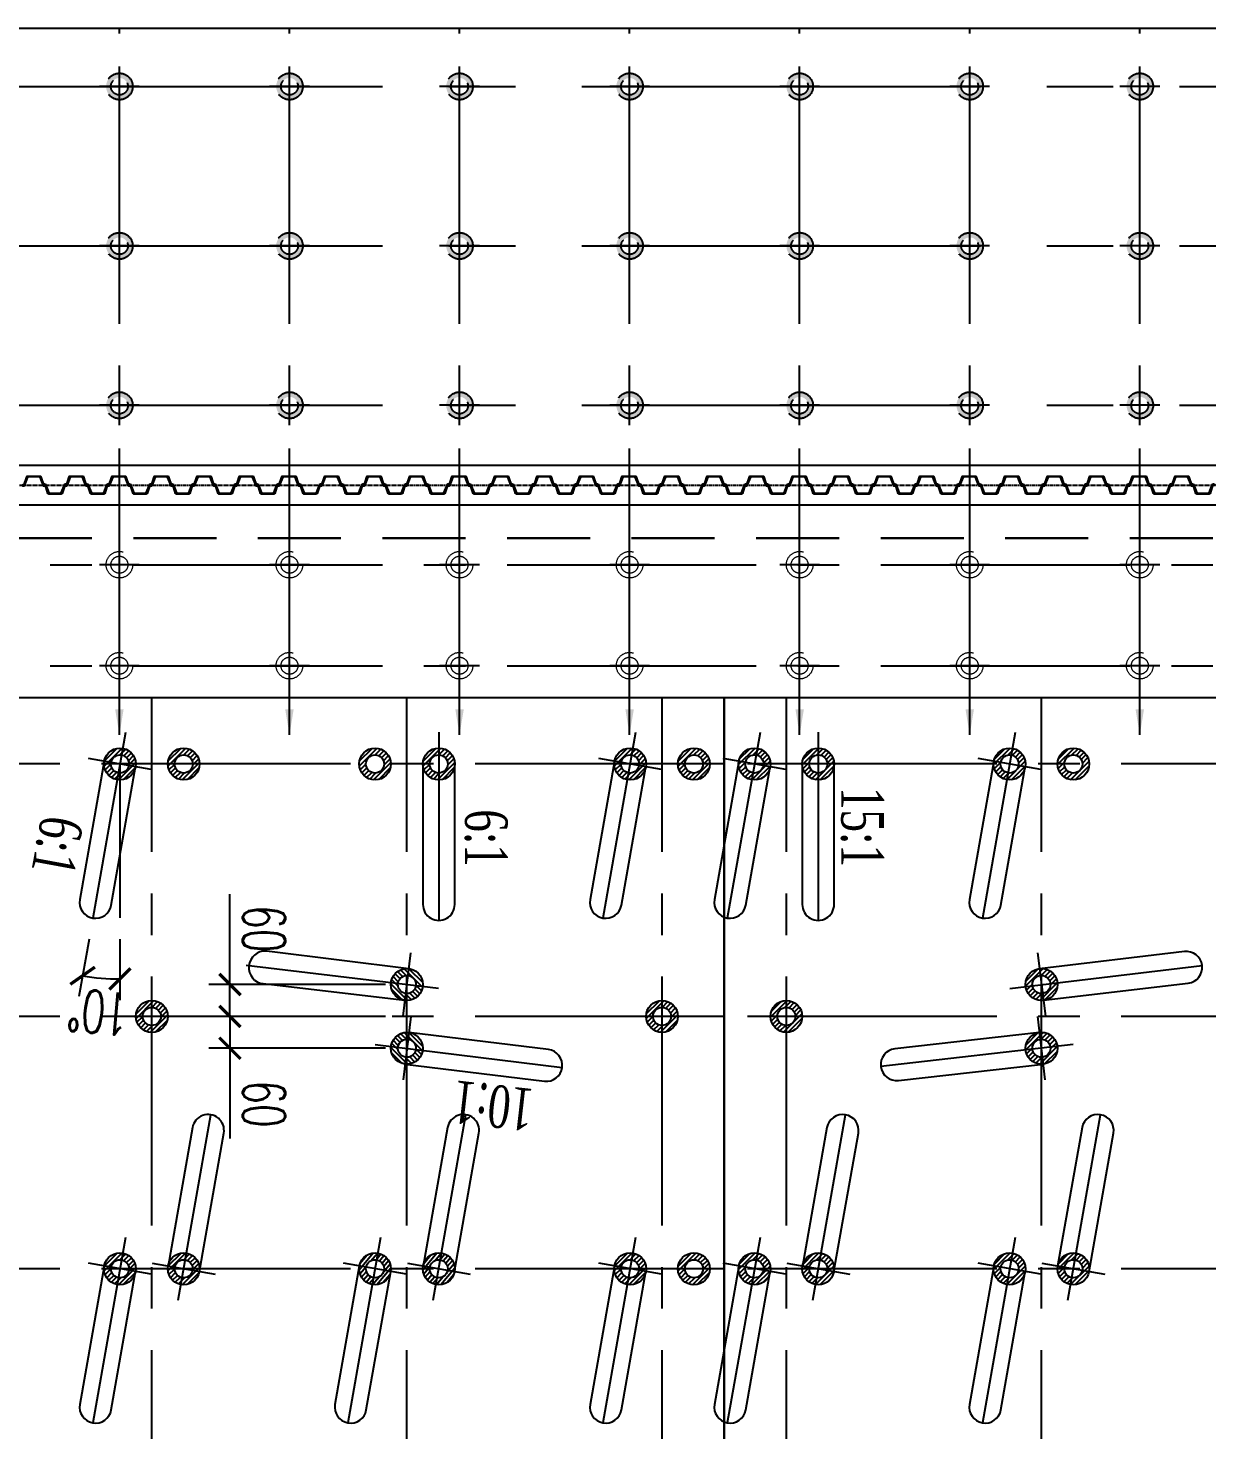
# Model space of a CAD drawing. Extents: x -57534 to 10615, y -13723 to 96319.
# Drawn here: x -18683 to -16465, y 48304 to 50942 of the extents above; entities that cross this region are included whole.
import ezdxf
from ezdxf.enums import TextEntityAlignment as Align

# ---------------------------------------------------------------- set-up
doc = ezdxf.new("R2010")
doc.units = 0
doc.header["$LTSCALE"] = 5
doc.header["$MEASUREMENT"] = 0
for name, pattern in [('CENTER', [2, 1.25, -0.25, 0.25, -0.25]), ('CENTER2', [1.125, 0.75, -0.125, 0.125, -0.125]), ('HIDDEN', [0.375, 0.25, -0.125])]:
    doc.linetypes.add(name, pattern=pattern)
doc.layers.get('0').update_dxf_attribs({"linetype": 'CONTINUOUS'})
doc.layers.get('DEFPOINTS').update_dxf_attribs({"linetype": 'CONTINUOUS'})
for name, color, linetype in [('BORDER', 2, 'CONTINUOUS'), ('CENTER', 9, 'CENTER2'), ('Coc', 2, 'CONTINUOUS'), ('Cochh', 7, 'CONTINUOUS'), ('Cu', 230, 'CONTINUOUS'), ('Dam', 4, 'CONTINUOUS'), ('DIMENSION', 4, 'CONTINUOUS'), ('HATCH', 7, 'CONTINUOUS'), ('PILE-D600', 20, 'CONTINUOUS'), ('STEEL', 1, 'CONTINUOUS'), ('TEXT', 3, 'CONTINUOUS')]:
    doc.layers.add(name, color=color, linetype=linetype)
doc.layers.add('Border k in', color=241, linetype='CONTINUOUS', lineweight=30, plot=False)
doc.layers.add('KHUAT', color=235, linetype='HIDDEN', lineweight=18)
doc.styles.add('DIM', font='romans.shx', dxfattribs={"width": 0.65})
doc.styles.add('THUONG', font='vntimeh.shx', dxfattribs={"width": 0.65})
doc.dimstyles.new('1-400', dxfattribs={"dimscale": 400, "dimtxt": 0.22, "dimasz": 0.12, "dimexe": 0.1, "dimexo": 0.1, "dimgap": 0.08, "dimtad": 1, "dimdec": 0, "dimzin": 0, "dimdsep": 46, "dimtxsty": 'DIM', "dimblk": 'ARCHTICK', "dimcen": 0.15, "dimdle": 0.1, "dimclrd": 4, "dimclre": 7, "dimclrt": 2, "dimaunit": 1, "dimadec": 0, "dimazin": 0, "dimtfac": 1, "dimtdec": 0, "dimtix": 1, "dimtmove": 1, "dimatfit": 3, "dimfxl": 1, "dimtolj": 1, "dimtzin": 0, "dimarcsym": 0})
doc.dimstyles.new('400.Ph', dxfattribs={"dimscale": 400, "dimtxt": 0.2, "dimasz": 0.1, "dimexe": 0.1, "dimexo": 0.1, "dimgap": 0.06, "dimtad": 1, "dimdec": 0, "dimzin": 0, "dimdsep": 46, "dimtxsty": 'DIM', "dimblk": 'ARCHTICK', "dimcen": 0.15, "dimdle": 0.1, "dimclrd": 256, "dimclre": 7, "dimclrt": 6, "dimadec": 0, "dimazin": 0, "dimtfac": 1, "dimtdec": 0, "dimtix": 1, "dimtmove": 0, "dimatfit": 3, "dimfxl": 1, "dimtolj": 1, "dimtzin": 0, "dimarcsym": 0})

# ---------------------------------------------------------------- blocks, each defined once
blk = doc.blocks.new('CocD500_HH')
at = {"layer": 'CENTER', "ltscale": 50}
for p, q in [((0, 37.5), (0, -37.5)), ((-37.5, 0), (37.5, 0))]:
    blk.add_line(p, q, dxfattribs=at)
at = {"layer": 'KHUAT', "ltscale": 100}
for radius in [25, 16]:
    blk.add_circle((0, 0), radius, dxfattribs=at)
blk = doc.blocks.new('_ArchTick')
at = {"color": 0, "linetype": 'ByBlock', "const_width": 0.15}
blk.add_lwpolyline([(-0.5, -0.5), (0.5, 0.5)], dxfattribs=at)
blk = doc.blocks.new('cocbs')
at = {"layer": 'Coc'}
h = blk.add_hatch(color=256, dxfattribs=at)
h.paths.add_polyline_path([(-46596.2786385811, 9805.731194731898), (-46596.2786385811, 9796.731194731898, -0.4142135623730951), (-46580.2786385811, 9780.731194731898), (-46571.2786385811, 9780.731194731898, 0.4142135623730951)])
h.paths.add_polyline_path([(-46571.2786385811, 9780.731194731898), (-46580.2786385811, 9780.731194731898, -0.4142135623730951), (-46596.2786385811, 9764.731194731896), (-46596.2786385811, 9755.731194731898, 0.4142135623730951)])
h.paths.add_polyline_path([(-46612.2786385811, 9780.731194731898), (-46621.2786385811, 9780.731194731898, 0.4142135623730951), (-46596.2786385811, 9755.731194731898), (-46596.2786385811, 9764.731194731896, -0.4142135623730951)])
h.paths.add_polyline_path([(-46596.2786385811, 9796.731194731898), (-46596.2786385811, 9805.731194731898, 0.4142135623730951), (-46621.2786385811, 9780.731194731898), (-46612.2786385811, 9780.731194731898, -0.4142135623730951)])
at = {"layer": 'Coc', "color": 8, "linetype": 'HIDDEN', "ltscale": 50}
for radius in [25, 16]:
    blk.add_circle((-46596.2786385811, 9780.731194731898), radius, dxfattribs=at)
at = {"layer": 'Cochh', "linetype": 'CENTER', "ltscale": 25}
for p, q in [((-46596.2786385811, 9818.231194731898), (-46596.2786385811, 9743.231194731898)), ((-46633.7786385811, 9780.731194731898), (-46558.7786385811, 9780.731194731898))]:
    blk.add_line(p, q, dxfattribs=at)
blk = doc.blocks.new('pd1')
at = {"layer": 'HATCH'}
h = blk.add_hatch(dxfattribs=at)
h.set_pattern_fill('ANSI31', color=256, scale=50, style=0)
h.set_pattern_definition([(45, (-54815.15055096909, -7330.530453551907), (-4.419417382415921, 4.419417382415922), [])])
h.paths.add_polyline_path([(-62913.92071819919, 12302.69078669663, 1), (-62853.92071819919, 12302.69078669663, 1)])
h.paths.add_polyline_path([(-62866.9207181992, 12302.69078669663, -1), (-62900.9207181992, 12302.69078669663, -1)], flags=16)
h = blk.add_hatch(dxfattribs=at)
h.set_pattern_fill('ANSI31', color=256, scale=50, style=0)
h.set_pattern_definition([(45, (-54695.15055096912, -7330.530453551877), (-4.419417382415921, 4.419417382415922), [])])
h.paths.add_polyline_path([(-62793.92071819921, 12302.69078669666, 1), (-62733.9207181992, 12302.69078669666, 1)])
h.paths.add_polyline_path([(-62746.92071819921, 12302.69078669666, -1), (-62780.92071819921, 12302.69078669666, -1)], flags=16)
h = blk.add_hatch(dxfattribs=at)
h.set_pattern_fill('ANSI31', color=256, scale=50, style=0)
h.set_pattern_definition([(45, (-54335.1505509691, -7330.530453551907), (-4.419417382415921, 4.419417382415922), [])])
h.paths.add_polyline_path([(-62433.92071819919, 12302.69078669663, 1), (-62373.92071819919, 12302.69078669663, 1)])
h.paths.add_polyline_path([(-62386.9207181992, 12302.69078669663, -1), (-62420.9207181992, 12302.69078669663, -1)], flags=16)
h = blk.add_hatch(dxfattribs=at)
h.set_pattern_fill('ANSI31', color=256, scale=50, style=0)
h.set_pattern_definition([(45, (-54215.15055096912, -7330.530453551877), (-4.419417382415921, 4.419417382415922), [])])
h.paths.add_polyline_path([(-62313.92071819921, 12302.69078669666, 1), (-62253.9207181992, 12302.69078669666, 1)])
h.paths.add_polyline_path([(-62266.92071819921, 12302.69078669666, -1), (-62300.92071819921, 12302.69078669666, -1)], flags=16)
h = blk.add_hatch(dxfattribs=at)
h.set_pattern_fill('ANSI31', color=256, scale=50, angle=90, style=0)
h.set_pattern_definition([(45, (-82457.14195844776, 19956.46095392671), (4.419417382415922, -4.419417382415921), [])])
h.paths.add_polyline_path([(-62823.92071819921, 11857.69078669662, -1), (-62823.92071819921, 11917.69078669662, -1)])
h.paths.add_polyline_path([(-62823.92071819921, 11904.69078669662, 1), (-62823.92071819921, 11870.69078669662, 1)], flags=16)
h = blk.add_hatch(dxfattribs=at)
h.set_pattern_fill('ANSI31', color=256, scale=50, style=0)
h.set_pattern_definition([(45, (-54275.15055096912, -7805.530453551914), (-4.419417382415921, 4.419417382415922), [])])
h.paths.add_polyline_path([(-62373.92071819921, 11827.69078669663, 1), (-62313.92071819921, 11827.69078669663, 1)])
h.paths.add_polyline_path([(-62326.92071819921, 11827.69078669663, -1), (-62360.9207181992, 11827.69078669663, -1)], flags=16)
h = blk.add_hatch(dxfattribs=at)
h.set_pattern_fill('ANSI31', color=256, scale=50, angle=90, style=0)
h.set_pattern_definition([(45, (-82457.14195844776, 19836.46095392671), (4.419417382415922, -4.419417382415921), [])])
h.paths.add_polyline_path([(-62823.92071819921, 11737.69078669662, -1), (-62823.92071819921, 11797.69078669662, -1)])
h.paths.add_polyline_path([(-62823.92071819921, 11784.69078669662, 1), (-62823.92071819921, 11750.69078669662, 1)], flags=16)
h = blk.add_hatch(dxfattribs=at)
h.set_pattern_fill('ANSI31', color=256, scale=50, style=0)
h.set_pattern_definition([(45, (-54815.15055096911, -8280.530453551914), (-4.419417382415921, 4.419417382415922), [])])
h.paths.add_polyline_path([(-62913.92071819921, 11352.69078669663, 1), (-62853.92071819921, 11352.69078669663, 1)])
h.paths.add_polyline_path([(-62866.92071819921, 11352.69078669663, -1), (-62900.92071819921, 11352.69078669663, -1)], flags=16)
h = blk.add_hatch(dxfattribs=at)
h.set_pattern_fill('ANSI31', color=256, scale=50, style=0)
h.set_pattern_definition([(45, (-54695.15055096912, -8280.530453551914), (-4.419417382415921, 4.419417382415922), [])])
h.paths.add_polyline_path([(-62793.92071819921, 11352.69078669663, 1), (-62733.9207181992, 11352.69078669663, 1)])
h.paths.add_polyline_path([(-62746.92071819921, 11352.69078669663, -1), (-62780.92071819921, 11352.69078669663, -1)], flags=16)
h = blk.add_hatch(dxfattribs=at)
h.set_pattern_fill('ANSI31', color=256, scale=50, style=0)
h.set_pattern_definition([(45, (-54335.15055096911, -8280.530453551914), (-4.419417382415921, 4.419417382415922), [])])
h.paths.add_polyline_path([(-62433.92071819921, 11352.69078669663, 1), (-62373.92071819921, 11352.69078669663, 1)])
h.paths.add_polyline_path([(-62386.92071819921, 11352.69078669663, -1), (-62420.92071819921, 11352.69078669663, -1)], flags=16)
h = blk.add_hatch(dxfattribs=at)
h.set_pattern_fill('ANSI31', color=256, scale=50, style=0)
h.set_pattern_definition([(45, (-54215.15055096912, -8280.530453551914), (-4.419417382415921, 4.419417382415922), [])])
h.paths.add_polyline_path([(-62313.92071819921, 11352.69078669663, 1), (-62253.9207181992, 11352.69078669663, 1)])
h.paths.add_polyline_path([(-62266.92071819921, 11352.69078669663, -1), (-62300.92071819921, 11352.69078669663, -1)], flags=16)
at = {"layer": 'BORDER'}
blk.add_lwpolyline([(-62226.92071819989, 13627.69078669663), (-62226.92071818846, 11227.69078669663), (-69770.92071818848, 11227.69078669663), (-69770.92071819853, 13627.69078669663)], dxfattribs=at)
at = {"layer": 'CENTER', "ltscale": 125}
for p, q in [((-62823.92071819921, 13627.69078669663), (-62823.92071819921, 11227.69078669663)), ((-62343.92071819921, 13627.69078669663), (-62343.92071819921, 11227.69078669663)), ((-62774.33960885936, 12243.60232151598), (-62712.79205481075, 12592.65584583413)), ((-62294.33960885936, 12243.60232151598), (-62232.79205481075, 12592.65584583413)), ((-62873.50182753906, 12361.7792518773), (-62935.04938158768, 12012.72572755915)), ((-62393.50182753906, 12361.7792518773), (-62455.04938158768, 12012.72572755915)), ((-69770.92071819298, 12302.69078669663), (-62226.92071819357, 12302.69078669663)), ((-62824.83225301836, 12292.2718960366), (-62943.00918337977, 12313.1096773566)), ((-62823.00918338005, 12313.10967735667), (-62704.83225301864, 12292.27189603668)), ((-62344.83225301836, 12292.2718960366), (-62463.00918337977, 12313.1096773566)), ((-62343.00918338005, 12313.10967735667), (-62224.83225301864, 12292.27189603668)), ((-62830.91369335165, 11947.28187913932), (-62816.92774304675, 11828.09969425392)), ((-62883.51181064188, 11880.69781154419), (-62521.48911430888, 11922.00744135039)), ((-69770.92071819097, 11827.69078669663), (-62226.92071819131, 11827.69078669663)), ((-62816.60855759488, 11708.13801759818), (-62831.23287880351, 11827.24355579508)), ((-62764.36794910076, 11775.00294730092), (-63126.16425779057, 11731.80779201116)), ((-62774.33960885932, 11293.60232151595), (-62712.79205481072, 11642.6558458341)), ((-62403.92071819922, 11292.69078669663), (-62403.92071819917, 11647.12902426177)), ((-62294.33960885932, 11293.60232151595), (-62232.79205481072, 11642.6558458341)), ((-69770.920718189, 11352.69078669663), (-62226.92071818905, 11352.69078669663)), ((-62823.00918338003, 11363.10967735664), (-62704.83225301861, 11342.27189603665)), ((-62343.00918338003, 11363.10967735664), (-62224.83225301861, 11342.27189603665))]:
    blk.add_line(p, q, dxfattribs=at)
at = {"layer": 'PILE-D600', "linetype": 'Continuous', "ltscale": 0.7}
for points in [[(-62734.37648560887, 12297.48134136669), (-62688.45726755029, 12557.90216791382, 1), (-62747.54573273098, 12568.32105857382), (-62793.46495078959, 12307.90023202669)], [(-62254.37648560887, 12297.48134136669), (-62208.45726755029, 12557.90216791382, 1), (-62267.54573273098, 12568.32105857382), (-62313.46495078959, 12307.90023202669)], [(-62913.46495078955, 12307.90023202659), (-62959.38416884813, 12047.47940547946, 1), (-62900.29570366745, 12037.06051481946), (-62854.37648560882, 12297.48134136659)], [(-62433.46495078955, 12307.90023202659), (-62479.38416884813, 12047.47940547946, 1), (-62420.29570366745, 12037.06051481946), (-62374.37648560882, 12297.48134136659)], [(-62820.42423062293, 11857.89524047516), (-62547.78817295393, 11888.71540755272, 1), (-62554.78114810638, 11948.30649999541), (-62827.41720577539, 11917.48633291787)], [(-62827.57679850141, 11797.46717124596), (-63100.04395354359, 11765.24025686264, 1), (-63092.73179293927, 11705.6874877642), (-62820.26463789708, 11737.9144021475)], [(-62734.37648560884, 11347.48134136666), (-62688.45726755025, 11607.90216791379, 1), (-62747.54573273096, 11618.32105857379), (-62793.46495078956, 11357.90023202666)], [(-62373.92071819909, 11352.69078669663), (-62373.92071819908, 11617.12902426185, 1), (-62433.92071819904, 11617.12902426186), (-62433.92071819909, 11352.69078669663)], [(-62254.37648560884, 11347.48134136666), (-62208.45726755025, 11607.90216791379, 1), (-62267.54573273096, 11618.32105857379), (-62313.46495078956, 11357.90023202666)]]:
    blk.add_lwpolyline(points, format="xyb", dxfattribs=at)
for centre, radius in [((-62883.92071819919, 12302.69078669663), 30), ((-62763.92071819921, 12302.69078669666), 30), ((-62403.92071819919, 12302.69078669663), 30), ((-62283.92071819921, 12302.69078669666), 30), ((-62883.92071819919, 12302.69078669663), 17), ((-62763.92071819921, 12302.69078669666), 17), ((-62403.92071819919, 12302.69078669663), 17), ((-62283.92071819921, 12302.69078669666), 17), ((-62823.92071819919, 11887.69078669663), 30), ((-62823.92071819919, 11887.69078669663), 17), ((-62343.92071819921, 11827.69078669663), 30), ((-62343.92071819921, 11827.69078669663), 17), ((-62823.92071819919, 11767.69078669663), 30), ((-62823.92071819919, 11767.69078669663), 17), ((-62883.92071819921, 11352.69078669663), 30), ((-62763.92071819921, 11352.69078669663), 30), ((-62403.92071819921, 11352.69078669663), 30), ((-62283.92071819921, 11352.69078669663), 30), ((-62883.92071819921, 11352.69078669663), 17), ((-62763.92071819921, 11352.69078669663), 17), ((-62403.92071819921, 11352.69078669663), 17), ((-62283.92071819921, 11352.69078669663), 17), ((-62283.92071819921, 11352.69078669663), 17)]:
    blk.add_circle(centre, radius, dxfattribs=at)
at = {"layer": 'TEXT', "style": 'THUONG', "width": 0.7}
blk.add_text('15:1', height=80, rotation=90, dxfattribs=at).set_placement((-62423.33007016684, 11396.14506267733), align=Align.BOTTOM_LEFT)
blk = doc.blocks.new('*D270')
at = {"layer": 'DEFPOINTS', "color": 0}
for p in [(-64501.89934239311, 11754.53273397682), (-64548.8679298563, 11642.20770277946), (-64497.73926646781, 11642.6558458341), (-64548.86792985629, 11352.69078669663), (-64559.28682051643, 11293.60232151595)]:
    blk.add_point(p, dxfattribs=at)
at = {"layer": 'DIMENSION', "color": 7, "lineweight": -2}
for p, q in [((-64548.86792985629, 11682.20770277946), (-64548.86792985629, 11797.26834267598)), ((-64490.79333936114, 11682.04815595459), (-64471.66784742905, 11790.51421064033))]:
    blk.add_line(p, q, dxfattribs=at)
at = {"layer": 'DIMENSION', "lineweight": -2}
blk.add_arc((-64548.8679298563, 11352.69078669743), 404.5775559785468, 80.00000000000662, 90.00000000000006, dxfattribs=at)
at = {"layer": 'DIMENSION', "lineweight": -2, "xscale": 40, "yscale": 40, "zscale": 40}
for p, rotation in [((-64548.86792985629, 11757.26834267598), 180), ((-64478.61377453572, 11751.12190051984), 350.0000000000067)]:
    blk.add_blockref('_ArchTick', p, dxfattribs=dict(at, rotation=rotation))
at = {"layer": 'DIMENSION', "color": 6, "insert": (-64508.02870493014, 11819.48526360805), "char_height": 80, "attachment_point": 5, "rotation": 355.00000000000364, "style": 'DIM'}
blk.add_mtext('\\A1;10°', dxfattribs=at)
blk = doc.blocks.new('*D271')
at = {"layer": 'DEFPOINTS', "color": 0}
for p in [(-65088.86792985629, 11827.69078669663), (-64755.87514450622, 11827.69078669663), (-65088.86792985629, 11767.69078669673)]:
    blk.add_point(p, dxfattribs=at)
at = {"layer": 'DIMENSION', "color": 7, "lineweight": -2}
for p, q in [((-65048.86792985629, 11827.69078669663), (-64715.87514450622, 11827.69078669663)), ((-65048.86792985629, 11767.69078669673), (-64715.87514450622, 11767.69078669673))]:
    blk.add_line(p, q, dxfattribs=at)
at = {"layer": 'DIMENSION', "lineweight": -2}
for p, q in [((-64755.87514450622, 11827.69078669663), (-64755.87514450622, 11727.69078669673)), ((-64755.87514450622, 11767.69078669673), (-64755.87514450622, 11597.97650098244))]:
    blk.add_line(p, q, dxfattribs=at)
at = {"layer": 'DIMENSION', "lineweight": -2, "xscale": 40, "yscale": 40, "zscale": 40}
for p, rotation in [((-64755.87514450622, 11827.69078669663), 90), ((-64755.87514450622, 11767.69078669673), 270)]:
    blk.add_blockref('_ArchTick', p, dxfattribs=dict(at, rotation=rotation))
at = {"layer": 'DIMENSION', "color": 6, "insert": (-64819.87514450622, 11662.83364383957), "char_height": 80, "attachment_point": 5, "rotation": 90, "style": 'DIM'}
blk.add_mtext('\\A1;60', dxfattribs=at)
blk = doc.blocks.new('*D272')
at = {"layer": 'DEFPOINTS', "color": 0}
for p in [(-65088.86792985629, 11887.69078669653), (-65088.86792985629, 11827.69078669663), (-64755.87514450622, 11827.69078669663)]:
    blk.add_point(p, dxfattribs=at)
at = {"layer": 'DIMENSION', "lineweight": -2}
for p, q in [((-64755.87514450622, 11887.69078669653), (-64755.87514450622, 12057.40507241083)), ((-64755.87514450622, 11827.69078669663), (-64755.87514450622, 11927.69078669653))]:
    blk.add_line(p, q, dxfattribs=at)
at = {"layer": 'DIMENSION', "color": 7, "lineweight": -2}
for p, q in [((-65048.86792985629, 11887.69078669653), (-64715.87514450622, 11887.69078669653)), ((-65048.86792985629, 11827.69078669663), (-64715.87514450622, 11827.69078669663))]:
    blk.add_line(p, q, dxfattribs=at)
at = {"layer": 'DIMENSION', "lineweight": -2, "xscale": 40, "yscale": 40, "zscale": 40}
for p, rotation in [((-64755.87514450622, 11887.69078669653), 90), ((-64755.87514450622, 11827.69078669663), 270)]:
    blk.add_blockref('_ArchTick', p, dxfattribs=dict(at, rotation=rotation))
at = {"layer": 'DIMENSION', "color": 6, "insert": (-64819.87514450622, 11992.54792955368), "char_height": 80, "attachment_point": 5, "rotation": 90, "style": 'DIM'}
blk.add_mtext('\\A1;60', dxfattribs=at)
blk = doc.blocks.new('Cu thep kieu IVL')
at = {"layer": 'CENTER'}
for p, q in [((-20, 19.15286944643594), (-20, 14.84713055333122)), ((20, 19.15286944643594), (20, 14.84713055333122))]:
    blk.add_line(p, q, dxfattribs=at)
at = {"layer": 'Cu'}
blk.add_lwpolyline([(-11.61857111367862, 2.272652114462107, 0.3312061653634808), (-10.66074482840486, 1.560000000009313), (10.66074482840486, 1.560000000009313, 0.3312061653634807), (11.61857111356221, 2.272652114462107), (18.09684067894704, 18.44021733198315, -0.3312061653634863), (19.0546669641044, 19.15286944643594), (20.2609197399579, 19.15286944643594, -0.2235823923822178), (21.45764915039763, 18.61780509585514, -0.4529346680567134), (21.05959850992076, 16.74047440825961), (20.01695706893224, 16.21971302479505, -0.5184847865550292), (19.19527357781771, 16.43690827139653, -0.3000370724157061), (19.65949337999336, 16.93540828884579), (20.6807762675453, 17.4455018537119, 0.4276257918677925), (20.83164734358434, 18.11789773846976, 0.2154615267188019), (20.27012781519443, 18.35286944638937), (19.50108535459731, 18.35286944638937, 0.3312061653634817), (18.73482432647142, 17.78274775482714), (13.38483214180451, 1.282773805782198, -0.3312061653634807), (11.66074482840486, 0), (-11.66074482840486, 0, -0.3312061653634808), (-13.38483214180451, 1.282773805782198), (-18.73482432647142, 17.78274775482714, 0.3312061653634817), (-19.50108535471372, 18.35286944638937), (-20.27012781531084, 18.35286944638937, 0.2154615267188019), (-20.83164734370075, 18.11789773846976, 0.4276257918677927), (-20.68077626766172, 17.4455018537119), (-19.65949337999336, 16.93540828884579, -0.3000370724157061), (-19.19527357781771, 16.43690827139653, -0.518484786555029), (-20.01695706893224, 16.21971302479505), (-21.05959851003718, 16.74047440825961, -0.4529346680567134), (-21.45764915039763, 18.61780509585514, -0.2235823923822178), (-20.2609197399579, 19.15286944643594), (-19.0546669641044, 19.15286944643594, -0.3312061653634862), (-18.09684067894704, 18.44021733198315)], format="xyb", close=True, dxfattribs=at)
blk = doc.blocks.new('*U417')
at = {"layer": 'STEEL', "rotation": 180}
for p in [(2840, 34), (2920, 34), (3000, 34), (3080, 34), (3160, 34), (3240, 34), (3320, 34), (3400, 34), (3480, 34), (3560, 34), (3640, 34), (3720, 34), (3800, 34), (3880, 34), (3960, 34), (4040, 34), (4120, 34), (4200, 34), (4280, 34), (4360, 34), (4440, 34), (4520, 34), (4600, 34), (4680, 34), (4760, 34), (4840, 34), (4920, 34), (5000, 34)]:
    blk.add_blockref('Cu thep kieu IVL', p, dxfattribs=at)
at = {"layer": 'STEEL'}
for p in [(2880, 0), (2960, 0), (3040, 0), (3120, 0), (3200, 0), (3280, 0), (3360, 0), (3440, 0), (3520, 0), (3600, 0), (3680, 0), (3760, 0), (3840, 0), (3920, 0), (4000, 0), (4080, 0), (4160, 0), (4240, 0), (4320, 0), (4400, 0), (4480, 0), (4560, 0), (4640, 0), (4720, 0), (4800, 0), (4880, 0), (4960, 0), (5040, 0)]:
    blk.add_blockref('Cu thep kieu IVL', p, dxfattribs=at)
blk = doc.blocks.new('pd2')
at = {"layer": 'HATCH'}
h = blk.add_hatch(dxfattribs=at)
h.set_pattern_fill('ANSI31', color=256, scale=50, style=0)
h.set_pattern_definition([(45, (-57560.09776262619, -7330.530453551898), (-4.419417382415921, 4.419417382415922), [])])
h.paths.add_polyline_path([(-65658.86792985626, 12302.69078669663, 1), (-65598.86792985626, 12302.69078669663, 1)])
h.paths.add_polyline_path([(-65611.86792985626, 12302.69078669663, -1), (-65645.86792985626, 12302.69078669663, -1)], flags=16)
h = blk.add_hatch(dxfattribs=at)
h.set_pattern_fill('ANSI31', color=256, scale=50, style=0)
h.set_pattern_definition([(45, (-57440.09776262622, -7330.530453551914), (-4.419417382415921, 4.419417382415922), [])])
h.paths.add_polyline_path([(-65538.8679298563, 12302.69078669663, 1), (-65478.86792985629, 12302.69078669663, 1)])
h.paths.add_polyline_path([(-65491.86792985629, 12302.69078669663, -1), (-65525.86792985629, 12302.69078669663, -1)], flags=16)
h = blk.add_hatch(dxfattribs=at)
h.set_pattern_fill('ANSI31', color=256, scale=50, angle=5, style=0)
h.set_pattern_definition([(50, (-55399.65388941786, -6552.580462316135), (-4.787777769493612, 4.017422560540871), [])])
h.paths.add_polyline_path([(-65178.75377079906, 12300.07611441419, 1), (-65118.98208891353, 12305.30545897905, 1)])
h.paths.add_polyline_path([(-65131.93261998874, 12304.17243432333, -1), (-65165.80323972384, 12301.20913906991, -1)], flags=16)
h = blk.add_hatch(dxfattribs=at)
h.set_pattern_fill('ANSI31', color=256, scale=50, angle=5, style=0)
h.set_pattern_definition([(50, (-55279.65388941788, -6552.580462316091), (-4.787777769493612, 4.017422560540871), [])])
h.paths.add_polyline_path([(-65058.75377079905, 12300.07611441423, 1), (-64998.98208891356, 12305.30545897909, 1)])
h.paths.add_polyline_path([(-65011.93261998874, 12304.17243432337, -1), (-65045.80323972387, 12301.20913906995, -1)], flags=16)
h = blk.add_hatch(dxfattribs=at)
h.set_pattern_fill('ANSI31', color=256, scale=50, style=0)
h.set_pattern_definition([(45, (-56600.0977626262, -7330.530453551907), (-4.419417382415921, 4.419417382415922), [])])
h.paths.add_polyline_path([(-64698.86792985629, 12302.69078669663, 1), (-64638.86792985629, 12302.69078669663, 1)])
h.paths.add_polyline_path([(-64651.86792985629, 12302.69078669663, -1), (-64685.86792985629, 12302.69078669663, -1)], flags=16)
h = blk.add_hatch(dxfattribs=at)
h.set_pattern_fill('ANSI31', color=256, scale=50, style=0)
h.set_pattern_definition([(45, (-56480.09776262622, -7330.530453551877), (-4.419417382415921, 4.419417382415922), [])])
h.paths.add_polyline_path([(-64578.86792985629, 12302.69078669666, 1), (-64518.86792985629, 12302.69078669666, 1)])
h.paths.add_polyline_path([(-64531.86792985629, 12302.69078669666, -1), (-64565.86792985629, 12302.69078669666, -1)], flags=16)
h = blk.add_hatch(dxfattribs=at)
h.set_pattern_fill('ANSI31', color=256, scale=50, angle=90, style=0)
h.set_pattern_definition([(135, (-45455.64668960777, 19956.46095392671), (-4.419417382415922, -4.419417382415921), [])])
h.paths.add_polyline_path([(-65088.86792985629, 11857.69078669662, 1), (-65088.86792985629, 11917.69078669662, 1)])
h.paths.add_polyline_path([(-65088.86792985629, 11904.69078669662, -1), (-65088.86792985629, 11870.69078669662, -1)], flags=16)
h = blk.add_hatch(dxfattribs=at)
h.set_pattern_fill('ANSI31', color=256, scale=50, style=0)
h.set_pattern_definition([(45, (-57500.09776262621, -7805.530453551914), (-4.419417382415921, 4.419417382415922), [])])
h.paths.add_polyline_path([(-65598.86792985632, 11827.69078669662, 1), (-65538.86792985632, 11827.69078669662, 1)])
h.paths.add_polyline_path([(-65551.86792985632, 11827.69078669662, -1), (-65585.86792985632, 11827.69078669662, -1)], flags=16)
h = blk.add_hatch(dxfattribs=at)
h.set_pattern_fill('ANSI31', color=256, scale=50, style=0)
h.set_pattern_definition([(45, (-56540.09776262621, -7805.530453551914), (-4.419417382415921, 4.419417382415922), [])])
h.paths.add_polyline_path([(-64638.86792985629, 11827.69078669663, 1), (-64578.86792985629, 11827.69078669663, 1)])
h.paths.add_polyline_path([(-64591.86792985629, 11827.69078669663, -1), (-64625.86792985629, 11827.69078669663, -1)], flags=16)
h = blk.add_hatch(dxfattribs=at)
h.set_pattern_fill('ANSI31', color=256, scale=50, angle=90, style=0)
h.set_pattern_definition([(135, (-45455.64668960777, 19836.46095392671), (-4.419417382415922, -4.419417382415921), [])])
h.paths.add_polyline_path([(-65088.86792985629, 11737.69078669662, 1), (-65088.86792985629, 11797.69078669662, 1)])
h.paths.add_polyline_path([(-65088.86792985629, 11784.69078669662, -1), (-65088.86792985629, 11750.69078669662, -1)], flags=16)
h = blk.add_hatch(dxfattribs=at)
h.set_pattern_fill('ANSI31', color=256, scale=50, style=0)
h.set_pattern_definition([(45, (-57560.09776262621, -8280.530453551914), (-4.419417382415921, 4.419417382415922), [])])
h.paths.add_polyline_path([(-65658.86792985632, 11352.69078669663, 1), (-65598.86792985632, 11352.69078669663, 1)])
h.paths.add_polyline_path([(-65611.86792985632, 11352.69078669663, -1), (-65645.86792985632, 11352.69078669663, -1)], flags=16)
h = blk.add_hatch(dxfattribs=at)
h.set_pattern_fill('ANSI31', color=256, scale=50, style=0)
h.set_pattern_definition([(45, (-57440.09776262618, -8280.530453551906), (-4.419417382415921, 4.419417382415922), [])])
h.paths.add_polyline_path([(-65538.8679298563, 11352.69078669663, 1), (-65478.86792985629, 11352.69078669663, 1)])
h.paths.add_polyline_path([(-65491.86792985629, 11352.69078669663, -1), (-65525.86792985629, 11352.69078669663, -1)], flags=16)
h = blk.add_hatch(dxfattribs=at)
h.set_pattern_fill('ANSI31', color=256, scale=50, style=0)
h.set_pattern_definition([(45, (-57080.09776262621, -8280.530453551914), (-4.419417382415921, 4.419417382415922), [])])
h.paths.add_polyline_path([(-65178.86792985629, 11352.69078669663, 1), (-65118.86792985629, 11352.69078669663, 1)])
h.paths.add_polyline_path([(-65131.86792985629, 11352.69078669663, -1), (-65165.86792985629, 11352.69078669663, -1)], flags=16)
h = blk.add_hatch(dxfattribs=at)
h.set_pattern_fill('ANSI31', color=256, scale=50, style=0)
h.set_pattern_definition([(45, (-56960.09776262622, -8280.530453551914), (-4.419417382415921, 4.419417382415922), [])])
h.paths.add_polyline_path([(-65058.86792985629, 11352.69078669663, 1), (-64998.86792985629, 11352.69078669663, 1)])
h.paths.add_polyline_path([(-65011.86792985629, 11352.69078669663, -1), (-65045.86792985629, 11352.69078669663, -1)], flags=16)
h = blk.add_hatch(dxfattribs=at)
h.set_pattern_fill('ANSI31', color=256, scale=50, style=0)
h.set_pattern_definition([(45, (-56600.09776262621, -8280.530453551914), (-4.419417382415921, 4.419417382415922), [])])
h.paths.add_polyline_path([(-64698.86792985629, 11352.69078669663, 1), (-64638.86792985629, 11352.69078669663, 1)])
h.paths.add_polyline_path([(-64651.86792985629, 11352.69078669663, -1), (-64685.86792985629, 11352.69078669663, -1)], flags=16)
h = blk.add_hatch(dxfattribs=at)
h.set_pattern_fill('ANSI31', color=256, scale=50, style=0)
h.set_pattern_definition([(45, (-56480.09776262622, -8280.530453551914), (-4.419417382415921, 4.419417382415922), [])])
h.paths.add_polyline_path([(-64578.86792985629, 11352.69078669663, 1), (-64518.86792985629, 11352.69078669663, 1)])
h.paths.add_polyline_path([(-64531.86792985629, 11352.69078669663, -1), (-64565.86792985629, 11352.69078669663, -1)], flags=16)
at = {"layer": 'BORDER'}
blk.add_lwpolyline([(-58141.86792985699, 13627.69078669663), (-58141.86792984555, 11227.69078669663), (-65685.86792984558, 11227.69078669663), (-65685.86792985562, 13627.69078669663)], dxfattribs=at)
at = {"layer": 'CENTER', "ltscale": 125}
for p, q in [((-65568.8679298563, 13627.69078669663), (-65568.8679298563, 11227.69078669663)), ((-65088.86792985629, 13627.69078669663), (-65088.86792985629, 11227.69078669663)), ((-64608.86792985629, 13627.69078669663), (-64608.86792985629, 11227.69078669663)), ((-65519.28682051645, 12243.60232151595), (-65457.73926646783, 12592.6558458341)), ((-65039.28682051645, 12243.60232151598), (-64977.73926646783, 12592.65584583413)), ((-64559.28682051645, 12243.60232151598), (-64497.73926646783, 12592.65584583413)), ((-65138.44903919613, 12361.7792518773), (-65199.99659324475, 12012.72572755915)), ((-64658.44903919613, 12361.7792518773), (-64719.99659324475, 12012.72572755915)), ((-65685.86792985008, 12302.69078669663), (-58141.86792985068, 12302.69078669663)), ((-65567.95639503715, 12313.10967735664), (-65449.77946467573, 12292.27189603665)), ((-65089.77946467546, 12292.2718960366), (-65207.95639503686, 12313.1096773566)), ((-65087.95639503715, 12313.10967735667), (-64969.77946467572, 12292.27189603668)), ((-64609.77946467546, 12292.2718960366), (-64727.95639503686, 12313.1096773566)), ((-64607.95639503715, 12313.10967735667), (-64489.77946467572, 12292.27189603668)), ((-65096.18009046061, 11828.13801759816), (-65081.55576925198, 11947.24355579507)), ((-65029.31516075786, 11880.3786260923), (-65381.11146944767, 11923.57378138208)), ((-65685.86792984809, 11827.69078669663), (-58141.8679298484, 11827.69078669663)), ((-65081.55576925198, 11827.24355579509), (-65096.18009046061, 11708.13801759818)), ((-65148.42069895475, 11775.00294730096), (-64786.62439026491, 11731.80779201116)), ((-65519.2868205164, 11293.60232151595), (-65457.73926646781, 11642.6558458341)), ((-65148.86792985643, 11292.69078669663), (-65148.86792985638, 11647.12902426177)), ((-64559.28682051642, 11293.60232151595), (-64497.73926646781, 11642.6558458341)), ((-65685.8679298461, 11352.69078669663), (-58141.86792984615, 11352.69078669663)), ((-65567.9563950371, 11363.10967735665), (-65449.77946467569, 11342.27189603665)), ((-64607.95639503712, 11363.10967735664), (-64489.7794646757, 11342.27189603665))]:
    blk.add_line(p, q, dxfattribs=at)
at = {"layer": 'DIMENSION'}
blk.add_line((-64548.86792985629, 11352.69078669663), (-64548.86792985629, 11642.20770277946), dxfattribs=at)
at = {"layer": 'PILE-D600', "linetype": 'Continuous', "ltscale": 0.7}
for points in [[(-65479.32369726597, 12297.48134136666), (-65433.40447920735, 12557.90216791379, 1), (-65492.49294438807, 12568.32105857379), (-65538.41216244666, 12307.90023202666)], [(-64999.32369726597, 12297.48134136669), (-64953.40447920738, 12557.90216791382, 1), (-65012.49294438807, 12568.32105857382), (-65058.41216244668, 12307.90023202669)], [(-64519.32369726597, 12297.48134136669), (-64473.40447920738, 12557.90216791382, 1), (-64532.49294438807, 12568.32105857382), (-64578.41216244668, 12307.90023202669)], [(-65178.41216244661, 12307.90023202659), (-65224.33138050523, 12047.47940547946, 1), (-65165.24291532451, 12037.06051481946), (-65119.32369726591, 12297.48134136659)], [(-64698.41216244662, 12307.90023202659), (-64744.33138050523, 12047.47940547946, 1), (-64685.24291532451, 12037.06051481946), (-64639.32369726591, 12297.48134136659)], [(-65085.21184955415, 11917.46717124597), (-65347.67900459634, 11949.69408562926, 1), (-65354.99116520066, 11890.14131653081), (-65092.52401015846, 11857.9144021475)], [(-65092.52401015843, 11737.91440214728), (-64830.05685511627, 11705.68748776399, 0.967459690329222), (-64812.74469451196, 11765.24025686243), (-65085.21184955412, 11797.46717124575)], [(-65479.3236972659, 11347.48134136666), (-65433.40447920733, 11607.90216791379, 1), (-65492.49294438804, 11618.32105857379), (-65538.41216244665, 11357.90023202666)], [(-65118.86792985631, 11352.69078669663), (-65118.86792985631, 11617.12902426185, 1), (-65178.86792985626, 11617.12902426186), (-65178.86792985629, 11352.69078669663)], [(-64519.32369726593, 11347.48134136666), (-64473.40447920735, 11607.90216791379, 1), (-64532.49294438804, 11618.32105857379), (-64578.41216244665, 11357.90023202666)]]:
    blk.add_lwpolyline(points, format="xyb", dxfattribs=at)
for centre, radius in [((-65628.86792985626, 12302.69078669663), 30), ((-65508.86792985629, 12302.69078669663), 30), ((-65148.86792985629, 12302.69078669662), 30), ((-65148.86792985629, 12302.69078669662), 30), ((-65028.86792985632, 12302.69078669665), 30), ((-65028.86792985632, 12302.69078669665), 30), ((-64668.86792985629, 12302.69078669663), 30), ((-64548.86792985629, 12302.69078669666), 30), ((-65628.86792985626, 12302.69078669663), 17), ((-65508.86792985629, 12302.69078669663), 17), ((-65148.86792985629, 12302.69078669662), 17), ((-65028.86792985632, 12302.69078669665), 17), ((-64668.86792985629, 12302.69078669663), 17), ((-64548.86792985629, 12302.69078669666), 17), ((-65088.86792985632, 11887.69078669663), 30), ((-65088.86792985632, 11887.69078669663), 17), ((-65568.86792985632, 11827.69078669662), 30), ((-64608.86792985629, 11827.69078669663), 30), ((-65568.86792985632, 11827.69078669662), 17), ((-64608.86792985629, 11827.69078669663), 17), ((-65088.86792985632, 11767.69078669663), 30), ((-65088.86792985632, 11767.69078669663), 17), ((-65628.86792985632, 11352.69078669663), 30), ((-65508.86792985629, 11352.69078669663), 30), ((-65148.86792985629, 11352.69078669663), 30), ((-65028.86792985629, 11352.69078669663), 30), ((-64668.86792985629, 11352.69078669663), 30), ((-64548.86792985629, 11352.69078669663), 30), ((-65628.86792985632, 11352.69078669663), 17), ((-65508.86792985629, 11352.69078669663), 17), ((-65148.86792985629, 11352.69078669663), 17), ((-65028.86792985629, 11352.69078669663), 17), ((-64668.86792985629, 11352.69078669663), 17), ((-64548.86792985629, 11352.69078669663), 17)]:
    blk.add_circle(centre, radius, dxfattribs=at)
at = {"layer": 'TEXT', "style": 'THUONG', "width": 0.7}
for s, rotation, p in [('10:1', 353.5323880575755, (-65332.89595680118, 11941.09821230563)), ('6:1', 90, (-65174.37379752021, 11438.10842296421)), ('6:1', 79.57092433645764, (-64378.40512102327, 11441.83129299577))]:
    blk.add_text(s, height=80, rotation=rotation, dxfattribs=at).set_placement(p, align=Align.BOTTOM_LEFT)
at = {"layer": 'DIMENSION'}
for p1, angle, picture, middle in [((-65088.86792985629, 11887.69078669653), 90, '*D272', (-64755.87514450622, 11992.54792955368)), ((-65088.86792985629, 11767.69078669673), 270, '*D271', (-64755.87514450622, 11662.83364383957))]:
    dim = blk.add_linear_dim(base=(-64755.87514450622, 11827.69078669663), p1=p1, p2=(-65088.86792985629, 11827.69078669663), angle=angle, dimstyle='400.Ph', dxfattribs=at)
    dim.commit()
    dim.dimension.update_dxf_attribs({"geometry": picture, "text_midpoint": middle, "dimtype": 128})
dim = blk.add_angular_dim_2l(base=(-64501.89934239311, 11754.53273397682), line1=((-64559.28682051642, 11293.60232151595), (-64497.73926646781, 11642.6558458341)), line2=((-64548.86792985629, 11352.69078669663), (-64548.86792985629, 11642.20770277946)), dimstyle='400.Ph', dxfattribs=at)
dim.commit()
dim.dimension.update_dxf_attribs({"geometry": '*D270', "text_midpoint": (-64508.02870493014, 11819.48526360805)})
blk = doc.blocks.new('A$C7E87390C')
at = {"layer": 'BORDER'}
for p, q in [((10830.54329868182, 5299.351292845894), (4550.543298681804, 5299.351292845779)), ((10830.54329868182, 5299.351292845894), (4550.543298681804, 5299.351292845779)), ((10830.54329868183, 4039.351292845895), (4550.543298681804, 4039.351292845778))]:
    blk.add_line(p, q, dxfattribs=at)
at = {"layer": 'Border k in', "linetype": 'HIDDEN', "ltscale": 125}
blk.add_line((10830.54329868183, 4999.351292845894), (4550.543298681804, 4999.351292845779), dxfattribs=at)
at = {"layer": 'CENTER', "ltscale": 125}
for p, q in [((7530.543298681783, 5299.351292846484), (7530.543298681776, 4039.351292845835)), ((7850.543298681784, 5299.351292846484), (7850.543298681777, 4039.351292845842)), ((8170.543298681783, 5299.351292846484), (8170.543298681783, 4039.351292845847)), ((8490.543298681783, 5299.351292846484), (8490.543298681783, 4039.351292845853)), ((8810.543298681783, 5299.351292846484), (8810.543298681783, 4039.351292845858)), ((9130.543298681783, 5299.351292846484), (9130.543298681783, 4039.351292845866)), ((9450.543298681783, 5299.351292846484), (9450.543298681783, 4039.351292845871)), ((10830.54329868182, 5239.351954237722), (4550.543298681819, 5239.351954237726)), ((10830.54329868182, 5049.351954237721), (4550.543298681819, 5049.351954237725))]:
    blk.add_line(p, q, dxfattribs=at)
at = {"layer": 'CENTER', "ltscale": 2}
blk.add_line((38390.69250127417, 4899.457433167779), (4509.543298681826, 4899.457433167783), dxfattribs=at)
at = {"layer": 'CENTER', "ltscale": 200}
for p, q in [((10830.54329868183, 4749.351954237755), (4550.543298681827, 4749.351954237762)), ((10830.54329868183, 4449.351954237758), (4550.543298681827, 4449.351954237761)), ((10830.54329868184, 4149.351954237754), (4550.543298681834, 4149.351954237761))]:
    blk.add_line(p, q, dxfattribs=at)
at = {"layer": 'Dam', "ltscale": 200}
for p, q in [((38260.69432764139, 4936.851954237721), (4550.543298681819, 4936.851954237726)), ((38182.51867278741, 4861.851954237721), (4550.543298681819, 4861.851954237725))]:
    blk.add_line(p, q, dxfattribs=at)
at = {"layer": 'Coc'}
for p in [(54126.82193726288, -5031.379240494151), (54446.82193726289, -5031.379240494138), (54766.82193726289, -5031.379240494135), (55086.82193726288, -5031.379240494135), (55406.82193726288, -5031.379240494139), (55726.82193726288, -5031.379240494139), (56046.82193726288, -5031.379240494139), (54126.82193726287, -5331.37924049415), (54446.82193726288, -5331.379240494138), (54766.82193726288, -5331.379240494134), (55086.82193726288, -5331.379240494134), (55406.82193726288, -5331.37924049414), (55726.82193726288, -5331.37924049414), (56046.82193726288, -5331.37924049414), (54126.82193726287, -5631.379240494151), (54446.82193726288, -5631.379240494138), (54766.82193726288, -5631.379240494134), (55086.82193726288, -5631.379240494134), (55406.82193726288, -5631.37924049414), (55726.82193726288, -5631.37924049414), (56046.82193726288, -5631.37924049414)]:
    blk.add_blockref('cocbs', p, dxfattribs=at)
at = {"layer": 'DIMENSION'}
for name, p in [('pd1', (70539.4640168703, -5928.339493819965)), ('pd2', (73998.41122852745, -5928.339493712304))]:
    blk.add_blockref(name, p, dxfattribs=at)
at = {"layer": 'HATCH'}
for p in [(7530.543298681783, 5239.35129284575), (7850.543298681784, 5239.35129284575), (8170.543298681783, 5239.35129284575), (8490.543298681783, 5239.351292845757), (8810.543298681783, 5239.351292845771), (9130.543298681783, 5239.351292845778), (9450.543298681783, 5239.351292845778), (7530.543298681783, 5049.351292845764), (7850.543298681784, 5049.351292845764), (8170.543298681783, 5049.351292845764), (8490.543298681783, 5049.351292845771), (8810.543298681783, 5049.351292845786), (9130.543298681783, 5049.351292845793), (9450.543298681783, 5049.351292845793)]:
    blk.add_blockref('CocD500_HH', p, dxfattribs=at)
at = {"layer": 'STEEL'}
blk.add_blockref('*U417', (4571.543298681841, 4882.4574331679), dxfattribs=at)
at = {"layer": 'TEXT'}
for points in [[(7530.543298681753, 5369.767825752035), (7530.543298681753, 5239.351292845785)], [(7850.543298681754, 5369.767825752035), (7850.543298681754, 5239.351292845785)], [(8170.543298681755, 5369.767825752035), (8170.543298681755, 5239.351292845785)], [(8490.543298681754, 5369.767825752042), (8490.543298681754, 5239.351292845793)], [(8810.543298681754, 5369.767825752056), (8810.543298681754, 5239.351292845808)], [(9130.543298681754, 5369.767825752063), (9130.543298681754, 5239.351292845815)], [(9450.543298681754, 5369.767825752063), (9450.543298681754, 5239.351292845815)]]:
    blk.add_leader(points, dimstyle='1-400', override={"dimgap": 0.08, "dimtad": 0}, dxfattribs=at)

msp = doc.modelspace()

# ---------------------------------------------------------------- block references
at = {"layer": 'DIMENSION', "ltscale": 5, "rotation": 180}
msp.add_blockref('A$C7E87390C', (-9060.53032447485, 54981.48124046116), dxfattribs=at)

doc.saveas('drawing.dxf')
